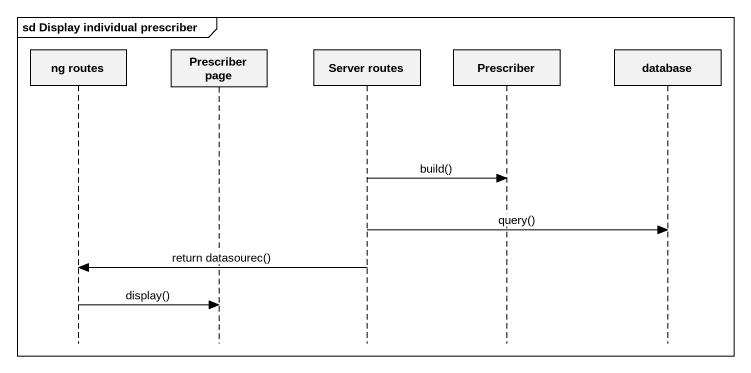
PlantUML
@startuml
mainframe sd Display individual prescriber
hide footbox
participant "ng routes" as ng_routes
participant "Prescriber page" as Prescriber_page
participant "Server routes" as Server_routes
participant Prescriber
participant "database" as database_

Server_routes -> Prescriber : build()
Server_routes -> database_ : query()
Server_routes -> ng_routes : return datasourec()
ng_routes -> Prescriber_page : display()
@enduml
